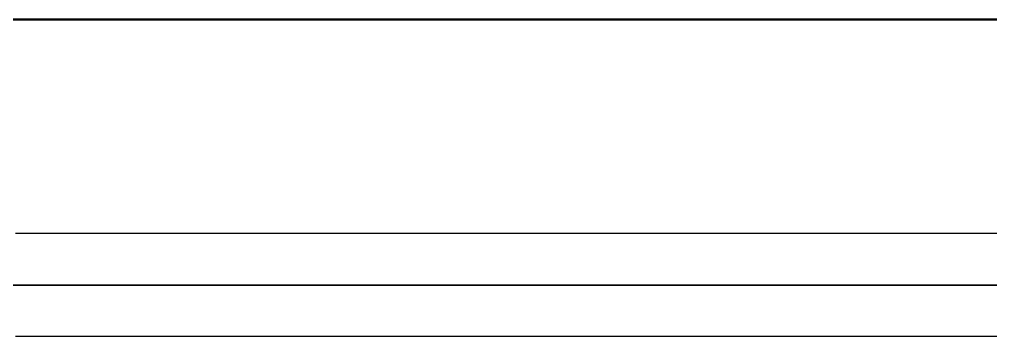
# Model space of a CAD drawing. Header units: millimetres. Extents: x 0 to 594, y 0 to 420.
# Drawn here: x 232.49 to 237.315, y 344.044 to 345.62 of the extents above; entities that cross this region are included whole.
import ezdxf

# ---------------------------------------------------------------- set-up
doc = ezdxf.new("R2010")
doc.units = ezdxf.units.MM
doc.linetypes.add('ISO02-TRAZOS', pattern=[3.75, 3, -0.75])
doc.layers.add('01-VISIBLE', color=7, linetype='CONTINUOUS', lineweight=50)
doc.layers.add('02-OCULTA', color=4, linetype='ISO02-TRAZOS', lineweight=25)

msp = doc.modelspace()

# ---------------------------------------------------------------- linework, layer by layer
at = {"layer": '01-VISIBLE'}
msp.add_lwpolyline([(232.45, 345.62), (232.5, 345.62), (232.55, 345.62), (232.6, 345.62), (232.65, 345.62), (232.7, 345.62), (232.75, 345.62), (232.8, 345.62), (232.85, 345.62), (232.9, 345.62), (232.95, 345.62), (233, 345.62), (233.05, 345.62), (233.1, 345.62), (233.15, 345.62), (233.2, 345.62), (233.25, 345.62), (233.3, 345.62), (233.35, 345.62), (233.4, 345.62), (233.45, 345.62), (233.5, 345.62), (233.55, 345.62), (233.6, 345.62), (233.65, 345.62), (233.7, 345.62), (233.75, 345.62), (233.8, 345.62), (233.85, 345.62), (233.9, 345.62), (233.95, 345.62), (234, 345.62), (234.05, 345.62), (234.1, 345.62), (234.15, 345.62), (234.2, 345.62), (234.25, 345.62), (234.3, 345.62), (234.35, 345.62), (234.4, 345.62), (234.45, 345.62), (234.5, 345.62), (234.55, 345.62), (234.6, 345.62), (234.65, 345.62), (234.7, 345.62), (234.75, 345.62), (234.8, 345.62), (234.85, 345.62), (234.9, 345.62), (234.95, 345.62), (235, 345.62), (235.05, 345.62), (235.1, 345.62), (235.15, 345.62), (235.2, 345.62), (235.25, 345.62), (235.3, 345.62), (235.35, 345.62), (235.4, 345.62), (235.45, 345.62), (235.5, 345.62), (235.55, 345.62), (235.6, 345.62), (235.65, 345.62), (235.7, 345.62), (235.75, 345.62), (235.8, 345.62), (235.85, 345.62), (235.9, 345.62), (235.95, 345.62), (236, 345.62), (236.05, 345.62), (236.1, 345.62), (236.15, 345.62), (236.2, 345.62), (236.25, 345.62), (236.3, 345.62), (236.35, 345.62), (236.4, 345.62), (236.45, 345.62), (236.5, 345.62), (236.55, 345.62), (236.6, 345.62), (236.65, 345.62), (236.7, 345.62), (236.75, 345.62), (236.8, 345.62), (236.85, 345.62), (236.9, 345.62), (236.95, 345.62), (237, 345.62), (237.05, 345.62), (237.1, 345.62), (237.15, 345.62), (237.2, 345.62), (237.25, 345.62), (237.3, 345.62), (237.35, 345.62)], dxfattribs=at)
at = {"layer": '02-OCULTA'}
for points in [[(232.4546, 345.62), (232.5046, 345.62), (232.5547, 345.62), (232.6047, 345.62), (232.6547, 345.62), (232.7047, 345.62), (232.7548, 345.62), (232.8048, 345.62), (232.8548, 345.62), (232.9048, 345.62), (232.9549, 345.62), (233.0049, 345.62), (233.0549, 345.62), (233.105, 345.62), (233.155, 345.62), (233.205, 345.62), (233.255, 345.62), (233.3051, 345.62), (233.3551, 345.62), (233.4051, 345.62), (233.4552, 345.62), (233.5052, 345.62), (233.5552, 345.62), (233.6052, 345.62), (233.6553, 345.62), (233.7053, 345.62), (233.7553, 345.62), (233.8053, 345.62), (233.8554, 345.62), (233.9054, 345.62), (233.9554, 345.62), (234.0055, 345.62), (234.0555, 345.62), (234.1055, 345.62), (234.1555, 345.62), (234.2056, 345.62), (234.2556, 345.62), (234.3056, 345.62), (234.3556, 345.62), (234.4057, 345.62), (234.4557, 345.62), (234.5057, 345.62), (234.5558, 345.62), (234.6058, 345.62), (234.6558, 345.62), (234.7058, 345.62), (234.7559, 345.62), (234.8059, 345.62), (234.8559, 345.62), (234.9059, 345.62), (234.956, 345.62), (235.006, 345.62), (235.056, 345.62), (235.1061, 345.62), (235.1561, 345.62), (235.2061, 345.62), (235.2561, 345.62), (235.3062, 345.62), (235.3562, 345.62), (235.4062, 345.62), (235.4562, 345.62), (235.5063, 345.62), (235.5563, 345.62), (235.6063, 345.62), (235.6564, 345.62), (235.7064, 345.62), (235.7564, 345.62), (235.8064, 345.62), (235.8565, 345.62), (235.9065, 345.62), (235.9565, 345.62), (236.0065, 345.62), (236.0566, 345.62), (236.1066, 345.62), (236.1566, 345.62), (236.2067, 345.62), (236.2567, 345.62), (236.3067, 345.62), (236.3567, 345.62), (236.4068, 345.62), (236.4568, 345.62), (236.5068, 345.62), (236.5568, 345.62), (236.6069, 345.62), (236.6569, 345.62), (236.7069, 345.62), (236.757, 345.62), (236.807, 345.62), (236.857, 345.62), (236.907, 345.62), (236.9571, 345.62), (237.0071, 345.62), (237.0571, 345.62), (237.1072, 345.62), (237.1572, 345.62), (237.2072, 345.62), (237.2572, 345.62), (237.3073, 345.62), (237.3573, 345.62)], [(237.3573, 345.62), (237.3073, 345.62), (237.2572, 345.62), (237.2072, 345.62), (237.1572, 345.62), (237.1072, 345.62), (237.0571, 345.62), (237.0071, 345.62), (236.9571, 345.62), (236.907, 345.62), (236.857, 345.62), (236.807, 345.62), (236.757, 345.62), (236.7069, 345.62), (236.6569, 345.62), (236.6069, 345.62), (236.5568, 345.62), (236.5068, 345.62), (236.4568, 345.62), (236.4068, 345.62), (236.3567, 345.62), (236.3067, 345.62), (236.2567, 345.62), (236.2067, 345.62), (236.1566, 345.62), (236.1066, 345.62), (236.0566, 345.62), (236.0065, 345.62), (235.9565, 345.62), (235.9065, 345.62), (235.8565, 345.62), (235.8064, 345.62), (235.7564, 345.62), (235.7064, 345.62), (235.6564, 345.62), (235.6063, 345.62), (235.5563, 345.62), (235.5063, 345.62), (235.4562, 345.62), (235.4062, 345.62), (235.3562, 345.62), (235.3062, 345.62), (235.2561, 345.62), (235.2061, 345.62), (235.1561, 345.62), (235.1061, 345.62), (235.056, 345.62), (235.006, 345.62), (234.956, 345.62), (234.9059, 345.62), (234.8559, 345.62), (234.8059, 345.62), (234.7559, 345.62), (234.7058, 345.62), (234.6558, 345.62), (234.6058, 345.62), (234.5558, 345.62), (234.5057, 345.62), (234.4557, 345.62), (234.4057, 345.62), (234.3556, 345.62), (234.3056, 345.62), (234.2556, 345.62), (234.2056, 345.62), (234.1555, 345.62), (234.1055, 345.62), (234.0555, 345.62), (234.0055, 345.62), (233.9554, 345.62), (233.9054, 345.62), (233.8554, 345.62), (233.8053, 345.62), (233.7553, 345.62), (233.7053, 345.62), (233.6553, 345.62), (233.6052, 345.62), (233.5552, 345.62), (233.5052, 345.62), (233.4552, 345.62), (233.4051, 345.62), (233.3551, 345.62), (233.3051, 345.62), (233.255, 345.62), (233.205, 345.62), (233.155, 345.62), (233.105, 345.62), (233.0549, 345.62), (233.0049, 345.62), (232.9549, 345.62), (232.9048, 345.62), (232.8548, 345.62), (232.8048, 345.62), (232.7548, 345.62), (232.7047, 345.62), (232.6547, 345.62), (232.6047, 345.62), (232.5547, 345.62), (232.5046, 345.62), (232.4546, 345.62)], [(237.3356, 345.62), (237.2855, 345.62), (237.2353, 345.62), (237.1852, 345.62), (237.1351, 345.62), (237.0849, 345.62), (237.0348, 345.62), (236.9847, 345.62), (236.9345, 345.62), (236.8844, 345.62), (236.8343, 345.62), (236.7841, 345.62), (236.734, 345.62), (236.6839, 345.62), (236.6337, 345.62), (236.5836, 345.62), (236.5335, 345.62), (236.4833, 345.62), (236.4332, 345.62), (236.3831, 345.62), (236.3329, 345.62), (236.2828, 345.62), (236.2327, 345.62), (236.1825, 345.62), (236.1324, 345.62), (236.0823, 345.62), (236.0321, 345.62), (235.982, 345.62), (235.9319, 345.62), (235.8817, 345.62), (235.8316, 345.62), (235.7815, 345.62), (235.7313, 345.62), (235.6812, 345.62), (235.631, 345.62), (235.5809, 345.62), (235.5308, 345.62), (235.4806, 345.62), (235.4305, 345.62), (235.3804, 345.62), (235.3302, 345.62), (235.2801, 345.62), (235.23, 345.62), (235.1798, 345.62), (235.1297, 345.62), (235.0796, 345.62), (235.0294, 345.62), (234.9793, 345.62), (234.9292, 345.62), (234.879, 345.62), (234.8289, 345.62), (234.7788, 345.62), (234.7286, 345.62), (234.6785, 345.62), (234.6284, 345.62), (234.5782, 345.62), (234.5281, 345.62), (234.478, 345.62), (234.4278, 345.62), (234.3777, 345.62), (234.3276, 345.62), (234.2774, 345.62), (234.2273, 345.62), (234.1772, 345.62), (234.127, 345.62), (234.0769, 345.62), (234.0267, 345.62), (233.9766, 345.62), (233.9265, 345.62), (233.8763, 345.62), (233.8262, 345.62), (233.7761, 345.62), (233.7259, 345.62), (233.6758, 345.62), (233.6257, 345.62), (233.5755, 345.62), (233.5254, 345.62), (233.4753, 345.62), (233.4251, 345.62), (233.375, 345.62), (233.3249, 345.62), (233.2747, 345.62), (233.2246, 345.62), (233.1745, 345.62), (233.1243, 345.62), (233.0742, 345.62), (233.0241, 345.62), (232.9739, 345.62), (232.9238, 345.62), (232.8737, 345.62), (232.8235, 345.62), (232.7734, 345.62), (232.7233, 345.62), (232.6731, 345.62), (232.623, 345.62), (232.5728, 345.62), (232.5227, 345.62), (232.4726, 345.62)], [(237.4017, 344.556), (237.305, 344.556), (237.2083, 344.556), (237.1116, 344.556), (237.0149, 344.556), (236.9182, 344.556), (236.8215, 344.556), (236.7248, 344.556), (236.6281, 344.556), (236.5314, 344.556), (236.4347, 344.556), (236.338, 344.556), (236.2413, 344.556), (236.1446, 344.556), (236.0479, 344.556), (235.9512, 344.556), (235.8545, 344.556), (235.7578, 344.556), (235.6611, 344.556), (235.5644, 344.556), (235.4677, 344.556), (235.371, 344.556), (235.2743, 344.556), (235.1776, 344.556), (235.0809, 344.556), (234.9842, 344.556), (234.8875, 344.556), (234.7908, 344.556), (234.6941, 344.556), (234.5974, 344.556), (234.5007, 344.556), (234.404, 344.556), (234.3073, 344.556), (234.2106, 344.556), (234.1139, 344.556), (234.0172, 344.556), (233.9205, 344.556), (233.8238, 344.556), (233.7271, 344.556), (233.6304, 344.556), (233.5337, 344.556), (233.437, 344.556), (233.3403, 344.556), (233.2436, 344.556), (233.1469, 344.556), (233.0502, 344.556), (232.9535, 344.556), (232.8568, 344.556), (232.7601, 344.556), (232.6634, 344.556), (232.5667, 344.556), (232.47, 344.556)], [(237.3301, 344.556), (237.2799, 344.556), (237.2298, 344.556), (237.1797, 344.556), (237.1296, 344.556), (237.0795, 344.556), (237.0294, 344.556), (236.9793, 344.556), (236.9292, 344.556), (236.8791, 344.556), (236.829, 344.556), (236.7789, 344.556), (236.7288, 344.556), (236.6787, 344.556), (236.6286, 344.556), (236.5785, 344.556), (236.5284, 344.556), (236.4783, 344.556), (236.4282, 344.556), (236.3781, 344.556), (236.328, 344.556), (236.2779, 344.556), (236.2278, 344.556), (236.1777, 344.556), (236.1276, 344.556), (236.0775, 344.556), (236.0274, 344.556), (235.9773, 344.556), (235.9272, 344.556), (235.877, 344.556), (235.8269, 344.556), (235.7768, 344.556), (235.7267, 344.556), (235.6766, 344.556), (235.6265, 344.556), (235.5764, 344.556), (235.5263, 344.556), (235.4762, 344.556), (235.4261, 344.556), (235.376, 344.556), (235.3259, 344.556), (235.2758, 344.556), (235.2257, 344.556), (235.1756, 344.556), (235.1255, 344.556), (235.0754, 344.556), (235.0253, 344.556), (234.9752, 344.556), (234.9251, 344.556), (234.875, 344.556), (234.8249, 344.556), (234.7748, 344.556), (234.7247, 344.556), (234.6746, 344.556), (234.6245, 344.556), (234.5744, 344.556), (234.5242, 344.556), (234.4741, 344.556), (234.424, 344.556), (234.3739, 344.556), (234.3238, 344.556), (234.2737, 344.556), (234.2236, 344.556), (234.1735, 344.556), (234.1234, 344.556), (234.0733, 344.556), (234.0232, 344.556), (233.9731, 344.556), (233.923, 344.556), (233.8729, 344.556), (233.8228, 344.556), (233.7727, 344.556), (233.7226, 344.556), (233.6725, 344.556), (233.6224, 344.556), (233.5723, 344.556), (233.5222, 344.556), (233.4721, 344.556), (233.422, 344.556), (233.3719, 344.556), (233.3218, 344.556), (233.2717, 344.556), (233.2216, 344.556), (233.1715, 344.556), (233.1213, 344.556), (233.0712, 344.556), (233.0211, 344.556), (232.971, 344.556), (232.9209, 344.556), (232.8708, 344.556), (232.8207, 344.556), (232.7706, 344.556), (232.7205, 344.556), (232.6704, 344.556), (232.6203, 344.556), (232.5702, 344.556), (232.5201, 344.556), (232.47, 344.556)], [(237.35, 344.3), (237.3, 344.3), (237.25, 344.3), (237.2, 344.3), (237.15, 344.3), (237.1, 344.3), (237.05, 344.3), (237, 344.3), (236.95, 344.3), (236.9, 344.3), (236.85, 344.3), (236.8, 344.3), (236.75, 344.3), (236.7, 344.3), (236.65, 344.3), (236.6, 344.3), (236.55, 344.3), (236.5, 344.3), (236.45, 344.3), (236.4, 344.3), (236.35, 344.3), (236.3, 344.3), (236.25, 344.3), (236.2, 344.3), (236.15, 344.3), (236.1, 344.3), (236.05, 344.3), (236, 344.3), (235.95, 344.3), (235.9, 344.3), (235.85, 344.3), (235.8, 344.3), (235.75, 344.3), (235.7, 344.3), (235.65, 344.3), (235.6, 344.3), (235.55, 344.3), (235.5, 344.3), (235.45, 344.3), (235.4, 344.3), (235.35, 344.3), (235.3, 344.3), (235.25, 344.3), (235.2, 344.3), (235.15, 344.3), (235.1, 344.3), (235.05, 344.3), (235, 344.3), (234.95, 344.3), (234.9, 344.3), (234.85, 344.3), (234.8, 344.3), (234.75, 344.3), (234.7, 344.3), (234.65, 344.3), (234.6, 344.3), (234.55, 344.3), (234.5, 344.3), (234.45, 344.3), (234.4, 344.3), (234.35, 344.3), (234.3, 344.3), (234.25, 344.3), (234.2, 344.3), (234.15, 344.3), (234.1, 344.3), (234.05, 344.3), (234, 344.3), (233.95, 344.3), (233.9, 344.3), (233.85, 344.3), (233.8, 344.3), (233.75, 344.3), (233.7, 344.3), (233.65, 344.3), (233.6, 344.3), (233.55, 344.3), (233.5, 344.3), (233.45, 344.3), (233.4, 344.3), (233.35, 344.3), (233.3, 344.3), (233.25, 344.3), (233.2, 344.3), (233.15, 344.3), (233.1, 344.3), (233.05, 344.3), (233, 344.3), (232.95, 344.3), (232.9, 344.3), (232.85, 344.3), (232.8, 344.3), (232.75, 344.3), (232.7, 344.3), (232.65, 344.3), (232.6, 344.3), (232.55, 344.3), (232.5, 344.3), (232.45, 344.3)], [(237.35, 344.3), (237.3, 344.3), (237.25, 344.3), (237.2, 344.3), (237.15, 344.3), (237.1, 344.3), (237.05, 344.3), (237, 344.3), (236.95, 344.3), (236.9, 344.3), (236.85, 344.3), (236.8, 344.3), (236.75, 344.3), (236.7, 344.3), (236.65, 344.3), (236.6, 344.3), (236.55, 344.3), (236.5, 344.3), (236.45, 344.3), (236.4, 344.3), (236.35, 344.3), (236.3, 344.3), (236.25, 344.3), (236.2, 344.3), (236.15, 344.3), (236.1, 344.3), (236.05, 344.3), (236, 344.3), (235.95, 344.3), (235.9, 344.3), (235.85, 344.3), (235.8, 344.3), (235.75, 344.3), (235.7, 344.3), (235.65, 344.3), (235.6, 344.3), (235.55, 344.3), (235.5, 344.3), (235.45, 344.3), (235.4, 344.3), (235.35, 344.3), (235.3, 344.3), (235.25, 344.3), (235.2, 344.3), (235.15, 344.3), (235.1, 344.3), (235.05, 344.3), (235, 344.3), (234.95, 344.3), (234.9, 344.3), (234.85, 344.3), (234.8, 344.3), (234.75, 344.3), (234.7, 344.3), (234.65, 344.3), (234.6, 344.3), (234.55, 344.3), (234.5, 344.3), (234.45, 344.3), (234.4, 344.3), (234.35, 344.3), (234.3, 344.3), (234.25, 344.3), (234.2, 344.3), (234.15, 344.3), (234.1, 344.3), (234.05, 344.3), (234, 344.3), (233.95, 344.3), (233.9, 344.3), (233.85, 344.3), (233.8, 344.3), (233.75, 344.3), (233.7, 344.3), (233.65, 344.3), (233.6, 344.3), (233.55, 344.3), (233.5, 344.3), (233.45, 344.3), (233.4, 344.3), (233.35, 344.3), (233.3, 344.3), (233.25, 344.3), (233.2, 344.3), (233.15, 344.3), (233.1, 344.3), (233.05, 344.3), (233, 344.3), (232.95, 344.3), (232.9, 344.3), (232.85, 344.3), (232.8, 344.3), (232.75, 344.3), (232.7, 344.3), (232.65, 344.3), (232.6, 344.3), (232.55, 344.3), (232.5, 344.3), (232.45, 344.3)], [(232.4525, 344.3), (232.55, 344.3), (232.6475, 344.3), (232.745, 344.3), (232.8425, 344.3), (232.94, 344.3), (233.0375, 344.3), (233.135, 344.3), (233.2325, 344.3), (233.33, 344.3), (233.4275, 344.3), (233.525, 344.3), (233.6225, 344.3), (233.72, 344.3), (233.8175, 344.3), (233.915, 344.3), (234.0125, 344.3), (234.11, 344.3), (234.2075, 344.3), (234.305, 344.3), (234.4025, 344.3), (234.5, 344.3), (234.5975, 344.3), (234.695, 344.3), (234.7925, 344.3), (234.89, 344.3), (234.9875, 344.3), (235.085, 344.3), (235.1825, 344.3), (235.28, 344.3), (235.3775, 344.3), (235.475, 344.3), (235.5725, 344.3), (235.67, 344.3), (235.7675, 344.3), (235.865, 344.3), (235.9625, 344.3), (236.06, 344.3), (236.1575, 344.3), (236.255, 344.3), (236.3525, 344.3), (236.45, 344.3), (236.5475, 344.3), (236.645, 344.3), (236.7425, 344.3), (236.84, 344.3), (236.9375, 344.3), (237.035, 344.3), (237.1325, 344.3), (237.23, 344.3), (237.3275, 344.3)], [(232.4525, 344.3), (232.55, 344.3), (232.6475, 344.3), (232.745, 344.3), (232.8425, 344.3), (232.94, 344.3), (233.0375, 344.3), (233.135, 344.3), (233.2325, 344.3), (233.33, 344.3), (233.4275, 344.3), (233.525, 344.3), (233.6225, 344.3), (233.72, 344.3), (233.8175, 344.3), (233.915, 344.3), (234.0125, 344.3), (234.11, 344.3), (234.2075, 344.3), (234.305, 344.3), (234.4025, 344.3), (234.5, 344.3), (234.5975, 344.3), (234.695, 344.3), (234.7925, 344.3), (234.89, 344.3), (234.9875, 344.3), (235.085, 344.3), (235.1825, 344.3), (235.28, 344.3), (235.3775, 344.3), (235.475, 344.3), (235.5725, 344.3), (235.67, 344.3), (235.7675, 344.3), (235.865, 344.3), (235.9625, 344.3), (236.06, 344.3), (236.1575, 344.3), (236.255, 344.3), (236.3525, 344.3), (236.45, 344.3), (236.5475, 344.3), (236.645, 344.3), (236.7425, 344.3), (236.84, 344.3), (236.9375, 344.3), (237.035, 344.3), (237.1325, 344.3), (237.23, 344.3), (237.3275, 344.3)], [(237.3227, 344.3), (237.2726, 344.3), (237.2226, 344.3), (237.1725, 344.3), (237.1224, 344.3), (237.0723, 344.3), (237.0222, 344.3), (236.9722, 344.3), (236.9221, 344.3), (236.872, 344.3), (236.8219, 344.3), (236.7719, 344.3), (236.7218, 344.3), (236.6717, 344.3), (236.6216, 344.3), (236.5715, 344.3), (236.5215, 344.3), (236.4714, 344.3), (236.4213, 344.3), (236.3712, 344.3), (236.3211, 344.3), (236.2711, 344.3), (236.221, 344.3), (236.1709, 344.3), (236.1208, 344.3), (236.0708, 344.3), (236.0207, 344.3), (235.9706, 344.3), (235.9205, 344.3), (235.8704, 344.3), (235.8204, 344.3), (235.7703, 344.3), (235.7202, 344.3), (235.6701, 344.3), (235.6201, 344.3), (235.57, 344.3), (235.5199, 344.3), (235.4698, 344.3), (235.4197, 344.3), (235.3697, 344.3), (235.3196, 344.3), (235.2695, 344.3), (235.2194, 344.3), (235.1693, 344.3), (235.1193, 344.3), (235.0692, 344.3), (235.0191, 344.3), (234.969, 344.3), (234.919, 344.3), (234.8689, 344.3), (234.8188, 344.3), (234.7687, 344.3), (234.7186, 344.3), (234.6686, 344.3), (234.6185, 344.3), (234.5684, 344.3), (234.5183, 344.3), (234.4683, 344.3), (234.4182, 344.3), (234.3681, 344.3), (234.318, 344.3), (234.2679, 344.3), (234.2179, 344.3), (234.1678, 344.3), (234.1177, 344.3), (234.0676, 344.3), (234.0175, 344.3), (233.9675, 344.3), (233.9174, 344.3), (233.8673, 344.3), (233.8172, 344.3), (233.7672, 344.3), (233.7171, 344.3), (233.667, 344.3), (233.6169, 344.3), (233.5668, 344.3), (233.5168, 344.3), (233.4667, 344.3), (233.4166, 344.3), (233.3665, 344.3), (233.3164, 344.3), (233.2664, 344.3), (233.2163, 344.3), (233.1662, 344.3), (233.1161, 344.3), (233.0661, 344.3), (233.016, 344.3), (232.9659, 344.3), (232.9158, 344.3), (232.8657, 344.3), (232.8157, 344.3), (232.7656, 344.3), (232.7155, 344.3), (232.6654, 344.3), (232.6154, 344.3), (232.5653, 344.3), (232.5152, 344.3), (232.4651, 344.3)], [(237.3227, 344.3), (237.2726, 344.3), (237.2226, 344.3), (237.1725, 344.3), (237.1224, 344.3), (237.0723, 344.3), (237.0222, 344.3), (236.9722, 344.3), (236.9221, 344.3), (236.872, 344.3), (236.8219, 344.3), (236.7719, 344.3), (236.7218, 344.3), (236.6717, 344.3), (236.6216, 344.3), (236.5715, 344.3), (236.5215, 344.3), (236.4714, 344.3), (236.4213, 344.3), (236.3712, 344.3), (236.3211, 344.3), (236.2711, 344.3), (236.221, 344.3), (236.1709, 344.3), (236.1208, 344.3), (236.0708, 344.3), (236.0207, 344.3), (235.9706, 344.3), (235.9205, 344.3), (235.8704, 344.3), (235.8204, 344.3), (235.7703, 344.3), (235.7202, 344.3), (235.6701, 344.3), (235.6201, 344.3), (235.57, 344.3), (235.5199, 344.3), (235.4698, 344.3), (235.4197, 344.3), (235.3697, 344.3), (235.3196, 344.3), (235.2695, 344.3), (235.2194, 344.3), (235.1693, 344.3), (235.1193, 344.3), (235.0692, 344.3), (235.0191, 344.3), (234.969, 344.3), (234.919, 344.3), (234.8689, 344.3), (234.8188, 344.3), (234.7687, 344.3), (234.7186, 344.3), (234.6686, 344.3), (234.6185, 344.3), (234.5684, 344.3), (234.5183, 344.3), (234.4683, 344.3), (234.4182, 344.3), (234.3681, 344.3), (234.318, 344.3), (234.2679, 344.3), (234.2179, 344.3), (234.1678, 344.3), (234.1177, 344.3), (234.0676, 344.3), (234.0175, 344.3), (233.9675, 344.3), (233.9174, 344.3), (233.8673, 344.3), (233.8172, 344.3), (233.7672, 344.3), (233.7171, 344.3), (233.667, 344.3), (233.6169, 344.3), (233.5668, 344.3), (233.5168, 344.3), (233.4667, 344.3), (233.4166, 344.3), (233.3665, 344.3), (233.3164, 344.3), (233.2664, 344.3), (233.2163, 344.3), (233.1662, 344.3), (233.1161, 344.3), (233.0661, 344.3), (233.016, 344.3), (232.9659, 344.3), (232.9158, 344.3), (232.8657, 344.3), (232.8157, 344.3), (232.7656, 344.3), (232.7155, 344.3), (232.6654, 344.3), (232.6154, 344.3), (232.5653, 344.3), (232.5152, 344.3), (232.4651, 344.3)], [(232.4859, 344.3), (232.5818, 344.3), (232.6777, 344.3), (232.7736, 344.3), (232.8695, 344.3), (232.9654, 344.3), (233.0613, 344.3), (233.1572, 344.3), (233.2531, 344.3), (233.349, 344.3), (233.4449, 344.3), (233.5408, 344.3), (233.6367, 344.3), (233.7326, 344.3), (233.8285, 344.3), (233.9244, 344.3), (234.0203, 344.3), (234.1162, 344.3), (234.2121, 344.3), (234.308, 344.3), (234.4039, 344.3), (234.4998, 344.3), (234.5957, 344.3), (234.6916, 344.3), (234.7875, 344.3), (234.8834, 344.3), (234.9793, 344.3), (235.0752, 344.3), (235.1711, 344.3), (235.267, 344.3), (235.3629, 344.3), (235.4588, 344.3), (235.5547, 344.3), (235.6506, 344.3), (235.7465, 344.3), (235.8424, 344.3), (235.9383, 344.3), (236.0342, 344.3), (236.1301, 344.3), (236.226, 344.3), (236.3219, 344.3), (236.4178, 344.3), (236.5137, 344.3), (236.6096, 344.3), (236.7055, 344.3), (236.8014, 344.3), (236.8973, 344.3), (236.9932, 344.3), (237.0891, 344.3), (237.185, 344.3), (237.2809, 344.3), (237.3768, 344.3)], [(232.4859, 344.3), (232.5818, 344.3), (232.6777, 344.3), (232.7736, 344.3), (232.8695, 344.3), (232.9654, 344.3), (233.0613, 344.3), (233.1572, 344.3), (233.2531, 344.3), (233.349, 344.3), (233.4449, 344.3), (233.5408, 344.3), (233.6367, 344.3), (233.7326, 344.3), (233.8285, 344.3), (233.9244, 344.3), (234.0203, 344.3), (234.1162, 344.3), (234.2121, 344.3), (234.308, 344.3), (234.4039, 344.3), (234.4998, 344.3), (234.5957, 344.3), (234.6916, 344.3), (234.7875, 344.3), (234.8834, 344.3), (234.9793, 344.3), (235.0752, 344.3), (235.1711, 344.3), (235.267, 344.3), (235.3629, 344.3), (235.4588, 344.3), (235.5547, 344.3), (235.6506, 344.3), (235.7465, 344.3), (235.8424, 344.3), (235.9383, 344.3), (236.0342, 344.3), (236.1301, 344.3), (236.226, 344.3), (236.3219, 344.3), (236.4178, 344.3), (236.5137, 344.3), (236.6096, 344.3), (236.7055, 344.3), (236.8014, 344.3), (236.8973, 344.3), (236.9932, 344.3), (237.0891, 344.3), (237.185, 344.3), (237.2809, 344.3), (237.3768, 344.3)], [(237.3301, 344.044), (237.2799, 344.044), (237.2298, 344.044), (237.1797, 344.044), (237.1296, 344.044), (237.0795, 344.044), (237.0294, 344.044), (236.9793, 344.044), (236.9292, 344.044), (236.8791, 344.044), (236.829, 344.044), (236.7789, 344.044), (236.7288, 344.044), (236.6787, 344.044), (236.6286, 344.044), (236.5785, 344.044), (236.5284, 344.044), (236.4783, 344.044), (236.4282, 344.044), (236.3781, 344.044), (236.328, 344.044), (236.2779, 344.044), (236.2278, 344.044), (236.1777, 344.044), (236.1276, 344.044), (236.0775, 344.044), (236.0274, 344.044), (235.9773, 344.044), (235.9272, 344.044), (235.877, 344.044), (235.8269, 344.044), (235.7768, 344.044), (235.7267, 344.044), (235.6766, 344.044), (235.6265, 344.044), (235.5764, 344.044), (235.5263, 344.044), (235.4762, 344.044), (235.4261, 344.044), (235.376, 344.044), (235.3259, 344.044), (235.2758, 344.044), (235.2257, 344.044), (235.1756, 344.044), (235.1255, 344.044), (235.0754, 344.044), (235.0253, 344.044), (234.9752, 344.044), (234.9251, 344.044), (234.875, 344.044), (234.8249, 344.044), (234.7748, 344.044), (234.7247, 344.044), (234.6746, 344.044), (234.6245, 344.044), (234.5744, 344.044), (234.5242, 344.044), (234.4741, 344.044), (234.424, 344.044), (234.3739, 344.044), (234.3238, 344.044), (234.2737, 344.044), (234.2236, 344.044), (234.1735, 344.044), (234.1234, 344.044), (234.0733, 344.044), (234.0232, 344.044), (233.9731, 344.044), (233.923, 344.044), (233.8729, 344.044), (233.8228, 344.044), (233.7727, 344.044), (233.7226, 344.044), (233.6725, 344.044), (233.6224, 344.044), (233.5723, 344.044), (233.5222, 344.044), (233.4721, 344.044), (233.422, 344.044), (233.3719, 344.044), (233.3218, 344.044), (233.2717, 344.044), (233.2216, 344.044), (233.1715, 344.044), (233.1213, 344.044), (233.0712, 344.044), (233.0211, 344.044), (232.971, 344.044), (232.9209, 344.044), (232.8708, 344.044), (232.8207, 344.044), (232.7706, 344.044), (232.7205, 344.044), (232.6704, 344.044), (232.6203, 344.044), (232.5702, 344.044), (232.5201, 344.044), (232.47, 344.044)], [(237.4017, 344.044), (237.305, 344.044), (237.2083, 344.044), (237.1116, 344.044), (237.0149, 344.044), (236.9182, 344.044), (236.8215, 344.044), (236.7248, 344.044), (236.6281, 344.044), (236.5314, 344.044), (236.4347, 344.044), (236.338, 344.044), (236.2413, 344.044), (236.1446, 344.044), (236.0479, 344.044), (235.9512, 344.044), (235.8545, 344.044), (235.7578, 344.044), (235.6611, 344.044), (235.5644, 344.044), (235.4677, 344.044), (235.371, 344.044), (235.2743, 344.044), (235.1776, 344.044), (235.0809, 344.044), (234.9842, 344.044), (234.8875, 344.044), (234.7908, 344.044), (234.6941, 344.044), (234.5974, 344.044), (234.5007, 344.044), (234.404, 344.044), (234.3073, 344.044), (234.2106, 344.044), (234.1139, 344.044), (234.0172, 344.044), (233.9205, 344.044), (233.8238, 344.044), (233.7271, 344.044), (233.6304, 344.044), (233.5337, 344.044), (233.437, 344.044), (233.3403, 344.044), (233.2436, 344.044), (233.1469, 344.044), (233.0502, 344.044), (232.9535, 344.044), (232.8568, 344.044), (232.7601, 344.044), (232.6634, 344.044), (232.5667, 344.044), (232.47, 344.044)]]:
    msp.add_lwpolyline(points, dxfattribs=at)

doc.saveas('drawing.dxf')
